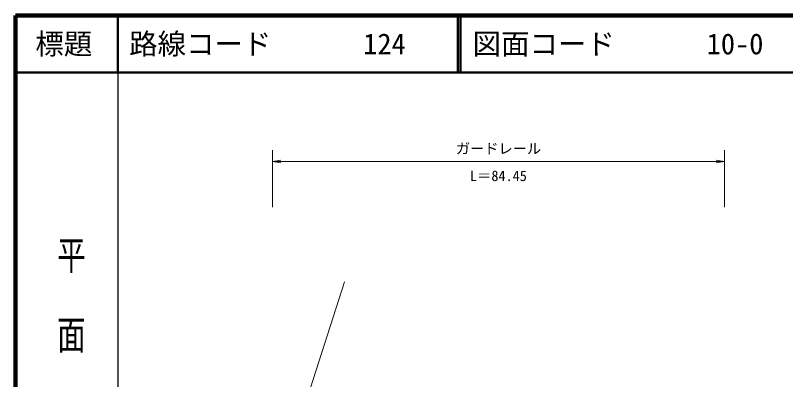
# Model space of a CAD drawing. Units: millimetres, scale not verified. Extents: x 40000 to 680000, y 20000 to 380000.
# Drawn here: x 40000 to 175395, y 316033 to 380000 of the extents above; entities that cross this region are included whole.
import ezdxf
from ezdxf.enums import TextEntityAlignment as Align

# ---------------------------------------------------------------- set-up
doc = ezdxf.new("R2010")
doc.units = ezdxf.units.MM
doc.header["$LTSCALE"] = 1000
for name, color, linetype, lineweight in [('M-BMK-SRVR', 3, 'Continuous', 13), ('M-STR-STR3', 7, 'Continuous', 13), ('M-TTL', 2, 'Continuous', 140), ('M-TTL-BAND', 7, 'Continuous', 25), ('M-TTL-LINE', 7, 'Continuous', 50)]:
    doc.layers.add(name, color=color, linetype=linetype, lineweight=lineweight)
doc.layers.add('M-TTL-TXT', color=7, linetype='Continuous')
doc.styles.add('@ＭＳ ゴシック', font='')
doc.styles.add('ＭＳ ゴシック', font='')
doc.styles.get('@ＭＳ ゴシック').set_extended_font_data('@MS Gothic')
doc.styles.get('ＭＳ ゴシック').set_extended_font_data('MS Gothic')

# ---------------------------------------------------------------- blocks, each defined once
blk = doc.blocks.new('open_arrow')
at = {"color": 0, "linetype": 'Continuous', "lineweight": -2}
blk.add_lwpolyline([(7.5, 1.25), (0, 0), (7.5, -1.25)], dxfattribs=at)

msp = doc.modelspace()

# ---------------------------------------------------------------- linework, layer by layer
at = {"layer": 'M-BMK-SRVR'}
msp.add_line((97856, 333223), (83882, 289605), dxfattribs=at)
at = {"layer": 'M-STR-STR3'}
for p, q in [((85205, 356340), (85205, 346340)), ((164648, 346340), (164648, 356340)), ((164648, 354340), (85205, 354340))]:
    msp.add_line(p, q, dxfattribs=at)
at = {"layer": 'M-TTL'}
for p, q in [((40000, 380000), (40000, 20000)), ((680000, 380000), (40000, 380000))]:
    msp.add_line(p, q, dxfattribs=at)
at = {"layer": 'M-TTL-BAND'}
msp.add_line((58000, 370000), (58000, 20000), dxfattribs=at)
at = {"layer": 'M-TTL-LINE'}
for p, q in [((58000, 380000), (58000, 370000)), ((117750, 380000), (117750, 370000)), ((118250, 380000), (118250, 370000)), ((40000, 370000), (680000, 370000))]:
    msp.add_line(p, q, dxfattribs=at)

# ---------------------------------------------------------------- block references
at = {"layer": 'M-STR-STR3', "xscale": 193, "yscale": 193}
msp.add_blockref('open_arrow', (85205, 354340), dxfattribs=at)
at = {"layer": 'M-STR-STR3', "xscale": 193, "yscale": 193, "rotation": 180}
msp.add_blockref('open_arrow', (164648, 354340), dxfattribs=at)

# ---------------------------------------------------------------- texts
at = {"layer": 'M-STR-STR3', "style": 'ＭＳ ゴシック'}
for s, p in [('ガードレール', (117426, 357525)), ('L＝84.45', (119926, 352741))]:
    msp.add_text(s, height=1833, dxfattribs=at).set_placement(p, align=Align.TOP_LEFT)
at = {"layer": 'M-TTL-BAND', "style": '@ＭＳ ゴシック', "width": 1.4}
msp.add_text('平  面  図', height=3666, rotation=270, dxfattribs=at).set_placement((49777, 306475), align=Align.MIDDLE_RIGHT)
at = {"layer": 'M-TTL-TXT', "style": 'ＭＳ ゴシック'}
msp.add_text('標題', height=3666, dxfattribs=at).set_placement((48500, 375000), align=Align.MIDDLE_CENTER)
for s, p in [('路線コード', (60000, 375000)), ('124', (101142, 375000)), ('図面コード', (120380, 375000)), ('10-0', (161521, 375000))]:
    msp.add_text(s, height=3666, dxfattribs=at).set_placement(p, align=Align.MIDDLE_LEFT)

doc.saveas('drawing.dxf')
